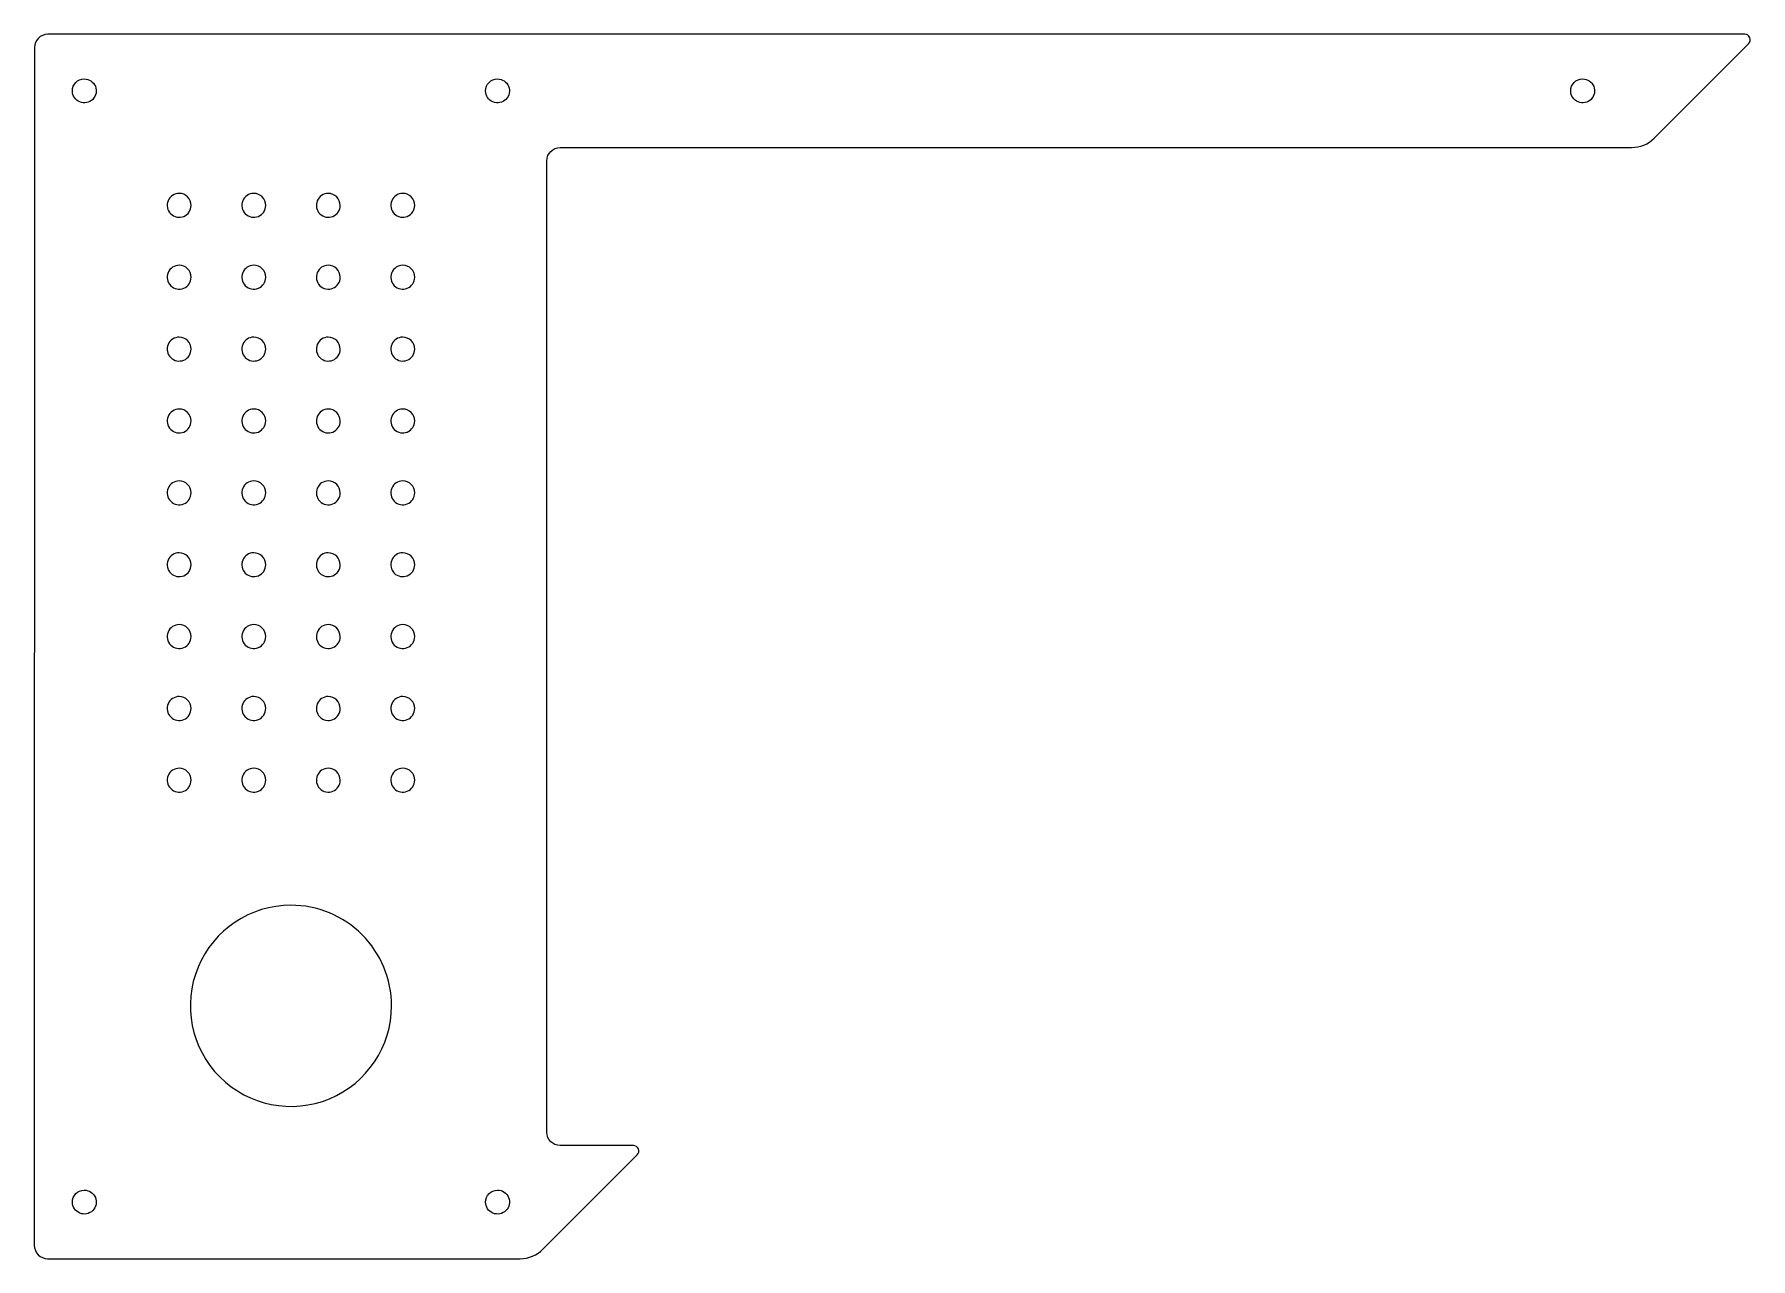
# Model space of a CAD drawing. Extents: x 3 to 140, y 196 to 294.
import ezdxf

# ---------------------------------------------------------------- set-up
doc = ezdxf.new("R2010")
doc.units = 0
doc.layers.add('Layer_1', color=7, linetype='CONTINUOUS')

msp = doc.modelspace()

# ---------------------------------------------------------------- linework, layer by layer
at = {"layer": 'Layer_1', "color": 1}
for p, q in [((7.48432, 293.6912), (4.379, 293.6912)), ((139.32424, 293.6912), (7.48432, 293.6912)), ((3.32056, 292.6329), (3.32046, 291.6494)), ((132.13185, 285.4406), (139.63421, 292.9429)), ((3.32046, 291.6494), (3.31046, 197.3778)), ((7.28571, 290.1419), (7.28571, 290.1419)), ((40.142841, 290.142364), (40.142841, 290.142364)), ((126.43691, 290.142356), (126.43691, 290.142356)), ((45.1243, 284.6923), (130.32516, 284.6923)), ((44.06597, 206.3735), (44.06597, 283.634)), ((14.82961, 281.039336), (14.82961, 281.039336)), ((20.760447, 281.037666), (20.760447, 281.037666)), ((26.686176, 281.037666), (26.686176, 281.037666)), ((32.607014, 281.039336), (32.607014, 281.039336)), ((14.82961, 275.322665), (14.82961, 275.322665)), ((20.760447, 275.322665), (20.760447, 275.322665)), ((26.686176, 275.322665), (26.686176, 275.322665)), ((32.607014, 275.322665), (32.607014, 275.322665)), ((14.82961, 269.606826), (14.82961, 269.606826)), ((20.760447, 269.606826), (20.760447, 269.606826)), ((26.686176, 269.606826), (26.686176, 269.606826)), ((32.607014, 269.606826), (32.607014, 269.606826)), ((14.82961, 263.890987), (14.82961, 263.890987)), ((20.760447, 263.890987), (20.760447, 263.890987)), ((26.686176, 263.890987), (26.686176, 263.890987)), ((32.607014, 263.890987), (32.607014, 263.890987)), ((14.82961, 258.175151), (14.82961, 258.175151)), ((20.760447, 258.175151), (20.760447, 258.175151)), ((26.686176, 258.175151), (26.686176, 258.175151)), ((32.607014, 258.175151), (32.607014, 258.175151)), ((14.82961, 252.459315), (14.82961, 252.459315)), ((20.760447, 252.459315), (20.760447, 252.459315)), ((26.686176, 252.459315), (26.686176, 252.459315)), ((32.607014, 252.459315), (32.607014, 252.459315)), ((14.82961, 246.74348), (14.82961, 246.74348)), ((20.760447, 246.74348), (20.760447, 246.74348)), ((26.686176, 246.74348), (26.686176, 246.74348)), ((32.607014, 246.74348), (32.607014, 246.74348)), ((14.82961, 241.027644), (14.82961, 241.027644)), ((20.760447, 241.027644), (20.760447, 241.027644)), ((26.686176, 241.027644), (26.686176, 241.027644)), ((32.607014, 241.027644), (32.607014, 241.027644)), ((14.82961, 235.324249), (14.82961, 235.324249)), ((20.760447, 235.322639), (20.760447, 235.322639)), ((26.686176, 235.322639), (26.686176, 235.322639)), ((32.607014, 235.324249), (32.607014, 235.324249)), ((23.717245, 224.429062), (23.717245, 224.429062)), ((50.94675, 205.3152), (45.1243, 205.3152)), ((43.75716, 197.0678), (51.2567, 204.5669)), ((7.28571, 201.7697), (7.28571, 201.7697)), ((40.142841, 201.770175), (40.142841, 201.770175)), ((4.36868, 196.3195), (4.369, 196.3195)), ((4.369, 196.3195), (41.95045, 196.3195))]:
    msp.add_line(p, q, dxfattribs=at)
for points in [[(4.379, 293.6912), (3.794495, 293.691199), (3.320639, 293.217405), (3.32056, 292.6329)], [(139.72919, 293.420594), (139.661344, 293.584381), (139.501524, 293.69118), (139.32424, 293.6912)], [(139.63421, 292.9429), (139.759551, 293.068276), (139.797036, 293.256806), (139.72919, 293.420594)], [(6.33571, 289.1919), (6.33571, 289.716571), (6.761039, 290.1419), (7.28571, 290.1419)], [(7.28571, 290.1419), (7.669949, 290.1419), (8.016354, 289.91044), (8.163396, 289.555449)], [(8.163396, 289.555449), (8.310437, 289.200459), (8.22916, 288.791847), (7.957461, 288.520149)], [(39.192841, 289.192364), (39.192841, 289.444319), (39.29293, 289.685956), (39.47109, 289.864115)], [(39.47109, 289.864115), (39.649249, 290.042275), (39.890885, 290.142364), (40.142841, 290.142364)], [(40.142841, 290.142364), (40.52708, 290.142364), (40.873485, 289.910904), (41.020527, 289.555913)], [(41.020527, 289.555913), (41.167568, 289.200922), (41.086291, 288.79231), (40.814592, 288.520612)], [(125.48691, 289.192356), (125.48691, 289.717026), (125.912239, 290.142356), (126.43691, 290.142356)], [(126.43691, 290.142356), (126.821149, 290.142356), (127.167554, 289.910896), (127.314596, 289.555905)], [(127.314596, 289.555905), (127.461637, 289.200914), (127.38036, 288.792302), (127.108661, 288.520604)], [(6.922161, 288.314214), (6.56717, 288.461256), (6.33571, 288.807661), (6.33571, 289.1919)], [(7.957461, 288.520149), (7.685763, 288.24845), (7.277151, 288.167173), (6.922161, 288.314214)], [(39.779292, 288.314678), (39.424301, 288.46172), (39.192841, 288.808125), (39.192841, 289.192364)], [(40.814592, 288.520612), (40.542894, 288.248914), (40.134282, 288.167636), (39.779292, 288.314678)], [(126.073361, 288.31467), (125.71837, 288.461712), (125.48691, 288.808116), (125.48691, 289.192356)], [(127.108661, 288.520604), (126.836963, 288.248906), (126.428351, 288.167628), (126.073361, 288.31467)], [(130.32516, 284.6923), (131.002792, 284.692289), (131.652675, 284.961459), (132.13185, 285.4406)], [(44.06597, 283.634), (44.065988, 284.218487), (44.539813, 284.692298), (45.1243, 284.6923)], [(13.951924, 280.452885), (13.804883, 280.097895), (13.88616, 279.689283), (14.157859, 279.417585)], [(14.82961, 281.039336), (14.445371, 281.039336), (14.098966, 280.807876), (13.951924, 280.452885)], [(15.501361, 280.761087), (15.323202, 280.939247), (15.081566, 281.039336), (14.82961, 281.039336)], [(15.193159, 279.21165), (15.54815, 279.358692), (15.77961, 279.705097), (15.77961, 280.089336)], [(15.77961, 280.089336), (15.77961, 280.341292), (15.679521, 280.582928), (15.501361, 280.761087)], [(19.882761, 280.451215), (19.73572, 280.096225), (19.816997, 279.687613), (20.088696, 279.415915)], [(20.760447, 281.037666), (20.376208, 281.037666), (20.029803, 280.806206), (19.882761, 280.451215)], [(21.432198, 280.759417), (21.254039, 280.937577), (21.012403, 281.037666), (20.760447, 281.037666)], [(21.123996, 279.20998), (21.478987, 279.357022), (21.710447, 279.703427), (21.710447, 280.087666)], [(21.710447, 280.087666), (21.710447, 280.339622), (21.610358, 280.581258), (21.432198, 280.759417)], [(25.80849, 280.451215), (25.661449, 280.096225), (25.742726, 279.687613), (26.014425, 279.415915)], [(26.686176, 281.037666), (26.301937, 281.037666), (25.955532, 280.806206), (25.80849, 280.451215)], [(27.357927, 280.759417), (27.179768, 280.937577), (26.938132, 281.037666), (26.686176, 281.037666)], [(27.049725, 279.20998), (27.404716, 279.357022), (27.636176, 279.703427), (27.636176, 280.087666)], [(27.636176, 280.087666), (27.636176, 280.339622), (27.536087, 280.581258), (27.357927, 280.759417)], [(31.729328, 280.452885), (31.582287, 280.097895), (31.663564, 279.689283), (31.935263, 279.417585)], [(32.607014, 281.039336), (32.222775, 281.039336), (31.87637, 280.807876), (31.729328, 280.452885)], [(33.278765, 280.761087), (33.100606, 280.939247), (32.85897, 281.039336), (32.607014, 281.039336)], [(32.970563, 279.21165), (33.325554, 279.358692), (33.557014, 279.705097), (33.557014, 280.089336)], [(33.557014, 280.089336), (33.557014, 280.341292), (33.456925, 280.582928), (33.278765, 280.761087)], [(14.157859, 279.417585), (14.429557, 279.145886), (14.838169, 279.064609), (15.193159, 279.21165)], [(20.088696, 279.415915), (20.360394, 279.144216), (20.769006, 279.062939), (21.123996, 279.20998)], [(26.014425, 279.415915), (26.286123, 279.144216), (26.694735, 279.062939), (27.049725, 279.20998)], [(31.935263, 279.417585), (32.206961, 279.145886), (32.615573, 279.064609), (32.970563, 279.21165)], [(13.951924, 274.736214), (13.804883, 274.381224), (13.88616, 273.972612), (14.157859, 273.700914)], [(14.82961, 275.322665), (14.445371, 275.322665), (14.098966, 275.091205), (13.951924, 274.736214)], [(15.501361, 275.044416), (15.323202, 275.222576), (15.081566, 275.322665), (14.82961, 275.322665)], [(15.193159, 273.494979), (15.54815, 273.642021), (15.77961, 273.988426), (15.77961, 274.372665)], [(15.77961, 274.372665), (15.77961, 274.624621), (15.679521, 274.866257), (15.501361, 275.044416)], [(19.882761, 274.736214), (19.73572, 274.381224), (19.816997, 273.972612), (20.088696, 273.700914)], [(20.760447, 275.322665), (20.376208, 275.322665), (20.029803, 275.091205), (19.882761, 274.736214)], [(21.432198, 275.044416), (21.254039, 275.222576), (21.012403, 275.322665), (20.760447, 275.322665)], [(21.123996, 273.494979), (21.478987, 273.642021), (21.710447, 273.988426), (21.710447, 274.372665)], [(21.710447, 274.372665), (21.710447, 274.624621), (21.610358, 274.866257), (21.432198, 275.044416)], [(25.80849, 274.736214), (25.661449, 274.381224), (25.742726, 273.972612), (26.014425, 273.700914)], [(26.686176, 275.322665), (26.301937, 275.322665), (25.955532, 275.091205), (25.80849, 274.736214)], [(27.357927, 275.044416), (27.179768, 275.222576), (26.938132, 275.322665), (26.686176, 275.322665)], [(27.049725, 273.494979), (27.404716, 273.642021), (27.636176, 273.988426), (27.636176, 274.372665)], [(27.636176, 274.372665), (27.636176, 274.624621), (27.536087, 274.866257), (27.357927, 275.044416)], [(31.729328, 274.736214), (31.582287, 274.381224), (31.663564, 273.972612), (31.935263, 273.700914)], [(32.607014, 275.322665), (32.222775, 275.322665), (31.87637, 275.091205), (31.729328, 274.736214)], [(33.278765, 275.044416), (33.100606, 275.222576), (32.85897, 275.322665), (32.607014, 275.322665)], [(32.970563, 273.494979), (33.325554, 273.642021), (33.557014, 273.988426), (33.557014, 274.372665)], [(33.557014, 274.372665), (33.557014, 274.624621), (33.456925, 274.866257), (33.278765, 275.044416)], [(14.157859, 273.700914), (14.429557, 273.429215), (14.838169, 273.347938), (15.193159, 273.494979)], [(20.088696, 273.700914), (20.360394, 273.429215), (20.769006, 273.347938), (21.123996, 273.494979)], [(26.014425, 273.700914), (26.286123, 273.429215), (26.694735, 273.347938), (27.049725, 273.494979)], [(31.935263, 273.700914), (32.206961, 273.429215), (32.615573, 273.347938), (32.970563, 273.494979)], [(13.951924, 269.020375), (13.804883, 268.665385), (13.88616, 268.256773), (14.157859, 267.985075)], [(14.82961, 269.606826), (14.445371, 269.606826), (14.098966, 269.375366), (13.951924, 269.020375)], [(15.501361, 269.328577), (15.323202, 269.506737), (15.081566, 269.606826), (14.82961, 269.606826)], [(15.77961, 268.656826), (15.77961, 268.908782), (15.679521, 269.150418), (15.501361, 269.328577)], [(19.882761, 269.020375), (19.73572, 268.665385), (19.816997, 268.256773), (20.088696, 267.985075)], [(20.760447, 269.606826), (20.376208, 269.606826), (20.029803, 269.375366), (19.882761, 269.020375)], [(21.432198, 269.328577), (21.254039, 269.506737), (21.012403, 269.606826), (20.760447, 269.606826)], [(21.710447, 268.656826), (21.710447, 268.908782), (21.610358, 269.150418), (21.432198, 269.328577)], [(25.80849, 269.020375), (25.661449, 268.665385), (25.742726, 268.256773), (26.014425, 267.985075)], [(26.686176, 269.606826), (26.301937, 269.606826), (25.955532, 269.375366), (25.80849, 269.020375)], [(27.357927, 269.328577), (27.179768, 269.506737), (26.938132, 269.606826), (26.686176, 269.606826)], [(27.636176, 268.656826), (27.636176, 268.908782), (27.536087, 269.150418), (27.357927, 269.328577)], [(31.729328, 269.020375), (31.582287, 268.665385), (31.663564, 268.256773), (31.935263, 267.985075)], [(32.607014, 269.606826), (32.222775, 269.606826), (31.87637, 269.375366), (31.729328, 269.020375)], [(33.278765, 269.328577), (33.100606, 269.506737), (32.85897, 269.606826), (32.607014, 269.606826)], [(33.557014, 268.656826), (33.557014, 268.908782), (33.456925, 269.150418), (33.278765, 269.328577)], [(14.157859, 267.985075), (14.429557, 267.713376), (14.838169, 267.632099), (15.193159, 267.77914)], [(15.193159, 267.77914), (15.54815, 267.926182), (15.77961, 268.272587), (15.77961, 268.656826)], [(20.088696, 267.985075), (20.360394, 267.713376), (20.769006, 267.632099), (21.123996, 267.77914)], [(21.123996, 267.77914), (21.478987, 267.926182), (21.710447, 268.272587), (21.710447, 268.656826)], [(26.014425, 267.985075), (26.286123, 267.713376), (26.694735, 267.632099), (27.049725, 267.77914)], [(27.049725, 267.77914), (27.404716, 267.926182), (27.636176, 268.272587), (27.636176, 268.656826)], [(31.935263, 267.985075), (32.206961, 267.713376), (32.615573, 267.632099), (32.970563, 267.77914)], [(32.970563, 267.77914), (33.325554, 267.926182), (33.557014, 268.272587), (33.557014, 268.656826)], [(14.82961, 263.890987), (14.445371, 263.890987), (14.098966, 263.659527), (13.951924, 263.304536)], [(15.501361, 263.612738), (15.323202, 263.790898), (15.081566, 263.890987), (14.82961, 263.890987)], [(15.77961, 262.940987), (15.77961, 263.192943), (15.679521, 263.434579), (15.501361, 263.612738)], [(20.760447, 263.890987), (20.376208, 263.890987), (20.029803, 263.659527), (19.882761, 263.304536)], [(21.432198, 263.612738), (21.254039, 263.790898), (21.012403, 263.890987), (20.760447, 263.890987)], [(21.710447, 262.940987), (21.710447, 263.192943), (21.610358, 263.434579), (21.432198, 263.612738)], [(26.686176, 263.890987), (26.301937, 263.890987), (25.955532, 263.659527), (25.80849, 263.304536)], [(27.357927, 263.612738), (27.179768, 263.790898), (26.938132, 263.890987), (26.686176, 263.890987)], [(27.636176, 262.940987), (27.636176, 263.192943), (27.536087, 263.434579), (27.357927, 263.612738)], [(32.607014, 263.890987), (32.222775, 263.890987), (31.87637, 263.659527), (31.729328, 263.304536)], [(33.278765, 263.612738), (33.100606, 263.790898), (32.85897, 263.890987), (32.607014, 263.890987)], [(33.557014, 262.940987), (33.557014, 263.192943), (33.456925, 263.434579), (33.278765, 263.612738)], [(13.951924, 263.304536), (13.804883, 262.949546), (13.88616, 262.540934), (14.157859, 262.269236)], [(14.157859, 262.269236), (14.429557, 261.997537), (14.838169, 261.91626), (15.193159, 262.063301)], [(15.193159, 262.063301), (15.54815, 262.210343), (15.77961, 262.556748), (15.77961, 262.940987)], [(19.882761, 263.304536), (19.73572, 262.949546), (19.816997, 262.540934), (20.088696, 262.269236)], [(20.088696, 262.269236), (20.360394, 261.997537), (20.769006, 261.91626), (21.123996, 262.063301)], [(21.123996, 262.063301), (21.478987, 262.210343), (21.710447, 262.556748), (21.710447, 262.940987)], [(25.80849, 263.304536), (25.661449, 262.949546), (25.742726, 262.540934), (26.014425, 262.269236)], [(26.014425, 262.269236), (26.286123, 261.997537), (26.694735, 261.91626), (27.049725, 262.063301)], [(27.049725, 262.063301), (27.404716, 262.210343), (27.636176, 262.556748), (27.636176, 262.940987)], [(31.729328, 263.304536), (31.582287, 262.949546), (31.663564, 262.540934), (31.935263, 262.269236)], [(31.935263, 262.269236), (32.206961, 261.997537), (32.615573, 261.91626), (32.970563, 262.063301)], [(32.970563, 262.063301), (33.325554, 262.210343), (33.557014, 262.556748), (33.557014, 262.940987)], [(14.82961, 258.175151), (14.445371, 258.175151), (14.098966, 257.943691), (13.951924, 257.5887)], [(15.501361, 257.896902), (15.323202, 258.075062), (15.081566, 258.175151), (14.82961, 258.175151)], [(20.760447, 258.175151), (20.376208, 258.175151), (20.029803, 257.943691), (19.882761, 257.5887)], [(21.432198, 257.896902), (21.254039, 258.075062), (21.012403, 258.175151), (20.760447, 258.175151)], [(26.686176, 258.175151), (26.301937, 258.175151), (25.955532, 257.943691), (25.80849, 257.5887)], [(27.357927, 257.896902), (27.179768, 258.075062), (26.938132, 258.175151), (26.686176, 258.175151)], [(32.607014, 258.175151), (32.222775, 258.175151), (31.87637, 257.943691), (31.729328, 257.5887)], [(33.278765, 257.896902), (33.100606, 258.075062), (32.85897, 258.175151), (32.607014, 258.175151)], [(13.951924, 257.5887), (13.804883, 257.23371), (13.88616, 256.825098), (14.157859, 256.5534)], [(15.193159, 256.347465), (15.54815, 256.494507), (15.77961, 256.840912), (15.77961, 257.225151)], [(15.77961, 257.225151), (15.77961, 257.477107), (15.679521, 257.718743), (15.501361, 257.896902)], [(19.882761, 257.5887), (19.73572, 257.23371), (19.816997, 256.825098), (20.088696, 256.5534)], [(21.123996, 256.347465), (21.478987, 256.494507), (21.710447, 256.840912), (21.710447, 257.225151)], [(21.710447, 257.225151), (21.710447, 257.477107), (21.610358, 257.718743), (21.432198, 257.896902)], [(25.80849, 257.5887), (25.661449, 257.23371), (25.742726, 256.825098), (26.014425, 256.5534)], [(27.049725, 256.347465), (27.404716, 256.494507), (27.636176, 256.840912), (27.636176, 257.225151)], [(27.636176, 257.225151), (27.636176, 257.477107), (27.536087, 257.718743), (27.357927, 257.896902)], [(31.729328, 257.5887), (31.582287, 257.23371), (31.663564, 256.825098), (31.935263, 256.5534)], [(32.970563, 256.347465), (33.325554, 256.494507), (33.557014, 256.840912), (33.557014, 257.225151)], [(33.557014, 257.225151), (33.557014, 257.477107), (33.456925, 257.718743), (33.278765, 257.896902)], [(14.157859, 256.5534), (14.429557, 256.281701), (14.838169, 256.200424), (15.193159, 256.347465)], [(20.088696, 256.5534), (20.360394, 256.281701), (20.769006, 256.200424), (21.123996, 256.347465)], [(26.014425, 256.5534), (26.286123, 256.281701), (26.694735, 256.200424), (27.049725, 256.347465)], [(31.935263, 256.5534), (32.206961, 256.281701), (32.615573, 256.200424), (32.970563, 256.347465)], [(13.951924, 251.872864), (13.804883, 251.517874), (13.88616, 251.109262), (14.157859, 250.837564)], [(14.82961, 252.459315), (14.445371, 252.459315), (14.098966, 252.227855), (13.951924, 251.872864)], [(15.501361, 252.181066), (15.323202, 252.359226), (15.081566, 252.459315), (14.82961, 252.459315)], [(15.193159, 250.631629), (15.54815, 250.778671), (15.77961, 251.125076), (15.77961, 251.509315)], [(15.77961, 251.509315), (15.77961, 251.761271), (15.679521, 252.002907), (15.501361, 252.181066)], [(19.882761, 251.872864), (19.73572, 251.517874), (19.816997, 251.109262), (20.088696, 250.837564)], [(20.760447, 252.459315), (20.376208, 252.459315), (20.029803, 252.227855), (19.882761, 251.872864)], [(21.432198, 252.181066), (21.254039, 252.359226), (21.012403, 252.459315), (20.760447, 252.459315)], [(21.123996, 250.631629), (21.478987, 250.778671), (21.710447, 251.125076), (21.710447, 251.509315)], [(21.710447, 251.509315), (21.710447, 251.761271), (21.610358, 252.002907), (21.432198, 252.181066)], [(25.80849, 251.872864), (25.661449, 251.517874), (25.742726, 251.109262), (26.014425, 250.837564)], [(26.686176, 252.459315), (26.301937, 252.459315), (25.955532, 252.227855), (25.80849, 251.872864)], [(27.357927, 252.181066), (27.179768, 252.359226), (26.938132, 252.459315), (26.686176, 252.459315)], [(27.049725, 250.631629), (27.404716, 250.778671), (27.636176, 251.125076), (27.636176, 251.509315)], [(27.636176, 251.509315), (27.636176, 251.761271), (27.536087, 252.002907), (27.357927, 252.181066)], [(31.729328, 251.872864), (31.582287, 251.517874), (31.663564, 251.109262), (31.935263, 250.837564)], [(32.607014, 252.459315), (32.222775, 252.459315), (31.87637, 252.227855), (31.729328, 251.872864)], [(33.278765, 252.181066), (33.100606, 252.359226), (32.85897, 252.459315), (32.607014, 252.459315)], [(32.970563, 250.631629), (33.325554, 250.778671), (33.557014, 251.125076), (33.557014, 251.509315)], [(33.557014, 251.509315), (33.557014, 251.761271), (33.456925, 252.002907), (33.278765, 252.181066)], [(14.157859, 250.837564), (14.429557, 250.565865), (14.838169, 250.484588), (15.193159, 250.631629)], [(20.088696, 250.837564), (20.360394, 250.565865), (20.769006, 250.484588), (21.123996, 250.631629)], [(26.014425, 250.837564), (26.286123, 250.565865), (26.694735, 250.484588), (27.049725, 250.631629)], [(31.935263, 250.837564), (32.206961, 250.565865), (32.615573, 250.484588), (32.970563, 250.631629)], [(13.951924, 246.157029), (13.804883, 245.802039), (13.88616, 245.393427), (14.157859, 245.121729)], [(14.82961, 246.74348), (14.445371, 246.74348), (14.098966, 246.51202), (13.951924, 246.157029)], [(15.501361, 246.465231), (15.323202, 246.643391), (15.081566, 246.74348), (14.82961, 246.74348)], [(15.193159, 244.915794), (15.54815, 245.062836), (15.77961, 245.409241), (15.77961, 245.79348)], [(15.77961, 245.79348), (15.77961, 246.045436), (15.679521, 246.287072), (15.501361, 246.465231)], [(19.882761, 246.157029), (19.73572, 245.802039), (19.816997, 245.393427), (20.088696, 245.121729)], [(20.760447, 246.74348), (20.376208, 246.74348), (20.029803, 246.51202), (19.882761, 246.157029)], [(21.432198, 246.465231), (21.254039, 246.643391), (21.012403, 246.74348), (20.760447, 246.74348)], [(21.123996, 244.915794), (21.478987, 245.062836), (21.710447, 245.409241), (21.710447, 245.79348)], [(21.710447, 245.79348), (21.710447, 246.045436), (21.610358, 246.287072), (21.432198, 246.465231)], [(25.80849, 246.157029), (25.661449, 245.802039), (25.742726, 245.393427), (26.014425, 245.121729)], [(26.686176, 246.74348), (26.301937, 246.74348), (25.955532, 246.51202), (25.80849, 246.157029)], [(27.357927, 246.465231), (27.179768, 246.643391), (26.938132, 246.74348), (26.686176, 246.74348)], [(27.049725, 244.915794), (27.404716, 245.062836), (27.636176, 245.409241), (27.636176, 245.79348)], [(27.636176, 245.79348), (27.636176, 246.045436), (27.536087, 246.287072), (27.357927, 246.465231)], [(31.729328, 246.157029), (31.582287, 245.802039), (31.663564, 245.393427), (31.935263, 245.121729)], [(32.607014, 246.74348), (32.222775, 246.74348), (31.87637, 246.51202), (31.729328, 246.157029)], [(33.278765, 246.465231), (33.100606, 246.643391), (32.85897, 246.74348), (32.607014, 246.74348)], [(32.970563, 244.915794), (33.325554, 245.062836), (33.557014, 245.409241), (33.557014, 245.79348)], [(33.557014, 245.79348), (33.557014, 246.045436), (33.456925, 246.287072), (33.278765, 246.465231)], [(14.157859, 245.121729), (14.429557, 244.85003), (14.838169, 244.768753), (15.193159, 244.915794)], [(20.088696, 245.121729), (20.360394, 244.85003), (20.769006, 244.768753), (21.123996, 244.915794)], [(26.014425, 245.121729), (26.286123, 244.85003), (26.694735, 244.768753), (27.049725, 244.915794)], [(31.935263, 245.121729), (32.206961, 244.85003), (32.615573, 244.768753), (32.970563, 244.915794)], [(13.951924, 240.441193), (13.804883, 240.086203), (13.88616, 239.677591), (14.157859, 239.405893)], [(14.82961, 241.027644), (14.445371, 241.027644), (14.098966, 240.796184), (13.951924, 240.441193)], [(15.501361, 240.749395), (15.323202, 240.927555), (15.081566, 241.027644), (14.82961, 241.027644)], [(15.77961, 240.077644), (15.77961, 240.3296), (15.679521, 240.571236), (15.501361, 240.749395)], [(19.882761, 240.441193), (19.73572, 240.086203), (19.816997, 239.677591), (20.088696, 239.405893)], [(20.760447, 241.027644), (20.376208, 241.027644), (20.029803, 240.796184), (19.882761, 240.441193)], [(21.432198, 240.749395), (21.254039, 240.927555), (21.012403, 241.027644), (20.760447, 241.027644)], [(21.710447, 240.077644), (21.710447, 240.3296), (21.610358, 240.571236), (21.432198, 240.749395)], [(25.80849, 240.441193), (25.661449, 240.086203), (25.742726, 239.677591), (26.014425, 239.405893)], [(26.686176, 241.027644), (26.301937, 241.027644), (25.955532, 240.796184), (25.80849, 240.441193)], [(27.357927, 240.749395), (27.179768, 240.927555), (26.938132, 241.027644), (26.686176, 241.027644)], [(27.636176, 240.077644), (27.636176, 240.3296), (27.536087, 240.571236), (27.357927, 240.749395)], [(31.729328, 240.441193), (31.582287, 240.086203), (31.663564, 239.677591), (31.935263, 239.405893)], [(32.607014, 241.027644), (32.222775, 241.027644), (31.87637, 240.796184), (31.729328, 240.441193)], [(33.278765, 240.749395), (33.100606, 240.927555), (32.85897, 241.027644), (32.607014, 241.027644)], [(33.557014, 240.077644), (33.557014, 240.3296), (33.456925, 240.571236), (33.278765, 240.749395)], [(14.157859, 239.405893), (14.429557, 239.134194), (14.838169, 239.052917), (15.193159, 239.199958)], [(15.193159, 239.199958), (15.54815, 239.347), (15.77961, 239.693405), (15.77961, 240.077644)], [(20.088696, 239.405893), (20.360394, 239.134194), (20.769006, 239.052917), (21.123996, 239.199958)], [(21.123996, 239.199958), (21.478987, 239.347), (21.710447, 239.693405), (21.710447, 240.077644)], [(26.014425, 239.405893), (26.286123, 239.134194), (26.694735, 239.052917), (27.049725, 239.199958)], [(27.049725, 239.199958), (27.404716, 239.347), (27.636176, 239.693405), (27.636176, 240.077644)], [(31.935263, 239.405893), (32.206961, 239.134194), (32.615573, 239.052917), (32.970563, 239.199958)], [(32.970563, 239.199958), (33.325554, 239.347), (33.557014, 239.693405), (33.557014, 240.077644)], [(14.82961, 235.324249), (14.445371, 235.324249), (14.098966, 235.092789), (13.951924, 234.737798)], [(15.501361, 235.046), (15.323202, 235.22416), (15.081566, 235.324249), (14.82961, 235.324249)], [(15.77961, 234.374249), (15.77961, 234.626205), (15.679521, 234.867841), (15.501361, 235.046)], [(20.760447, 235.322639), (20.376208, 235.322639), (20.029803, 235.091179), (19.882761, 234.736188)], [(21.432198, 235.04439), (21.254039, 235.22255), (21.012403, 235.322639), (20.760447, 235.322639)], [(21.710447, 234.372639), (21.710447, 234.624595), (21.610358, 234.866231), (21.432198, 235.04439)], [(26.686176, 235.322639), (26.301937, 235.322639), (25.955532, 235.091179), (25.80849, 234.736188)], [(27.357927, 235.04439), (27.179768, 235.22255), (26.938132, 235.322639), (26.686176, 235.322639)], [(27.636176, 234.372639), (27.636176, 234.624595), (27.536087, 234.866231), (27.357927, 235.04439)], [(32.607014, 235.324249), (32.222775, 235.324249), (31.87637, 235.092789), (31.729328, 234.737798)], [(33.278765, 235.046), (33.100606, 235.22416), (32.85897, 235.324249), (32.607014, 235.324249)], [(33.557014, 234.374249), (33.557014, 234.626205), (33.456925, 234.867841), (33.278765, 235.046)], [(13.951924, 234.737798), (13.804883, 234.382808), (13.88616, 233.974196), (14.157859, 233.702498)], [(14.157859, 233.702498), (14.429557, 233.430799), (14.838169, 233.349522), (15.193159, 233.496563)], [(15.193159, 233.496563), (15.54815, 233.643605), (15.77961, 233.99001), (15.77961, 234.374249)], [(19.882761, 234.736188), (19.73572, 234.381198), (19.816997, 233.972586), (20.088696, 233.700888)], [(20.088696, 233.700888), (20.360394, 233.429189), (20.769006, 233.347912), (21.123996, 233.494953)], [(21.123996, 233.494953), (21.478987, 233.641995), (21.710447, 233.9884), (21.710447, 234.372639)], [(25.80849, 234.736188), (25.661449, 234.381198), (25.742726, 233.972586), (26.014425, 233.700888)], [(26.014425, 233.700888), (26.286123, 233.429189), (26.694735, 233.347912), (27.049725, 233.494953)], [(27.049725, 233.494953), (27.404716, 233.641995), (27.636176, 233.9884), (27.636176, 234.372639)], [(31.729328, 234.737798), (31.582287, 234.382808), (31.663564, 233.974196), (31.935263, 233.702498)], [(31.935263, 233.702498), (32.206961, 233.430799), (32.615573, 233.349522), (32.970563, 233.496563)], [(32.970563, 233.496563), (33.325554, 233.643605), (33.557014, 233.99001), (33.557014, 234.374249)], [(23.717245, 224.429062), (20.481547, 224.429062), (17.564457, 222.479925), (16.326209, 219.490529)], [(29.374099, 222.085916), (27.873808, 223.586207), (25.838977, 224.429062), (23.717245, 224.429062)], [(31.717245, 216.429062), (31.717245, 218.550794), (30.87439, 220.585625), (29.374099, 222.085916)], [(16.326209, 219.490529), (15.087961, 216.501134), (15.772407, 213.060192), (18.060391, 210.772208)], [(26.778712, 209.038026), (29.768108, 210.276274), (31.717245, 213.193364), (31.717245, 216.429062)], [(18.060391, 210.772208), (20.348375, 208.484224), (23.789317, 207.799778), (26.778712, 209.038026)], [(45.1243, 205.3152), (44.539813, 205.315202), (44.065988, 205.789013), (44.06597, 206.3735)], [(51.351705, 205.044593), (51.283862, 205.208386), (51.124037, 205.315186), (50.94675, 205.3152)], [(51.2567, 204.5669), (51.382053, 204.692269), (51.419549, 204.880801), (51.351705, 205.044593)], [(6.33571, 200.8197), (6.33571, 201.344371), (6.761039, 201.7697), (7.28571, 201.7697)], [(6.922161, 199.942014), (6.56717, 200.089056), (6.33571, 200.435461), (6.33571, 200.8197)], [(7.28571, 201.7697), (7.669949, 201.7697), (8.016354, 201.53824), (8.163396, 201.183249)], [(8.163396, 201.183249), (8.310437, 200.828259), (8.22916, 200.419647), (7.957461, 200.147949)], [(39.192841, 200.820175), (39.192841, 201.072131), (39.29293, 201.313767), (39.47109, 201.491926)], [(39.779292, 199.942489), (39.424301, 200.089531), (39.192841, 200.435936), (39.192841, 200.820175)], [(39.47109, 201.491926), (39.649249, 201.670086), (39.890885, 201.770175), (40.142841, 201.770175)], [(40.142841, 201.770175), (40.52708, 201.770175), (40.873485, 201.538715), (41.020527, 201.183724)], [(41.020527, 201.183724), (41.167568, 200.828734), (41.086291, 200.420122), (40.814592, 200.148424)], [(7.957461, 200.147949), (7.685763, 199.87625), (7.277151, 199.794973), (6.922161, 199.942014)], [(40.814592, 200.148424), (40.542894, 199.876725), (40.134282, 199.795448), (39.779292, 199.942489)], [(3.31046, 197.3778), (3.31044, 197.097129), (3.421922, 196.827947), (3.620379, 196.629475)], [(3.620379, 196.629475), (3.818835, 196.431003), (4.088009, 196.319501), (4.36868, 196.3195)], [(41.95045, 196.3195), (42.628087, 196.319493), (43.277975, 196.588662), (43.75716, 197.0678)]]:
    msp.add_open_spline(points, degree=3, dxfattribs=at)

doc.saveas('drawing.dxf')
